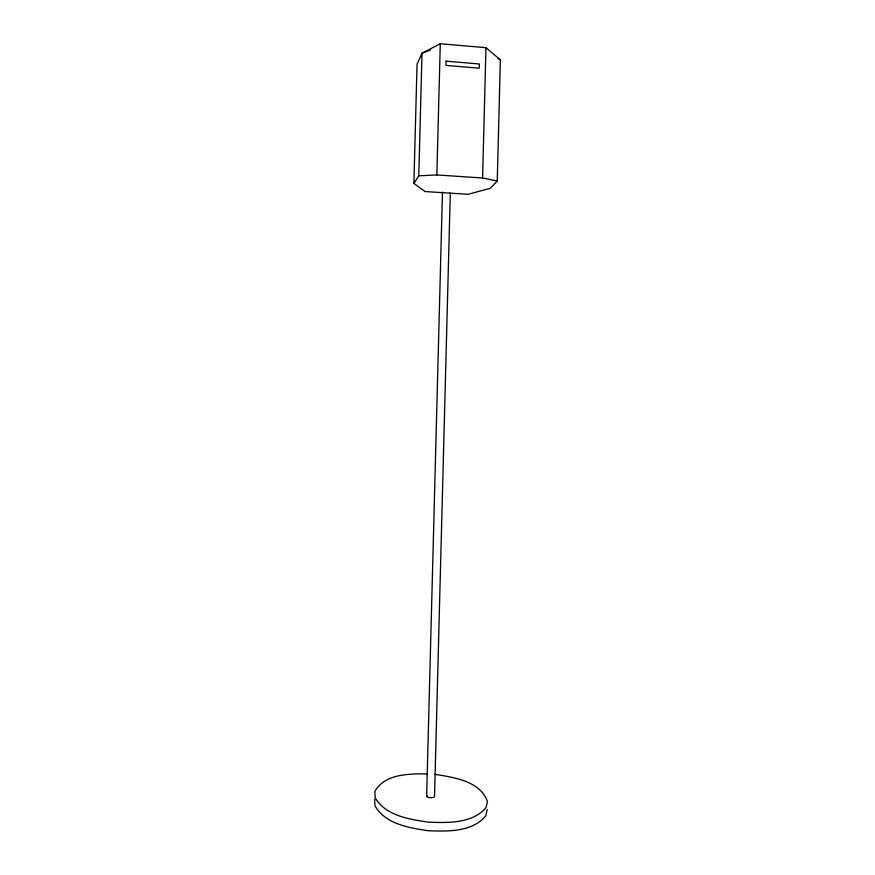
<?xml version="1.0" encoding="UTF-8"?>
<svg xmlns="http://www.w3.org/2000/svg" width="875" height="875" viewBox="0 0 875 875"><rect width="100%" height="100%" fill="white"/><g stroke="black" fill="none" stroke-linecap="round" stroke-linejoin="round"><path stroke-width="1.31" d="M413.897 183.378L418.786 175.798L422.012 53.222L440.289 43.75L485.964 47.688L500.369 59.85L497.252 181.005L490.219 188.344L468.07 194.294L425.064 191.548L413.897 183.378L417.047 64.28L422.012 53.222L430.445 49.941M418.786 175.798L436.833 174.945L440.289 43.75M426.628 796.491L442.466 192.128M450.319 192.588L434.525 796.425A3.97 1.225 1.5 0 1 429.45 797.606A3.97 1.225 1.5 0 1 427.503 795.616M497.252 181.005L482.584 177.997L485.964 47.688M487.233 809.506L485.734 815.948C471.953 832.245 447.694 831.447 428.181 830.736C409.128 827.837 385.492 824.184 375.014 805.919L374.631 799.444M427.492 773.883C409.456 773.806 384.661 773.555 374.839 791.547L375.222 797.88C385.897 815.905 409.434 819.295 428.411 822.183C447.869 822.839 471.997 823.791 485.953 807.756L487.441 801.467C480.047 780.948 453.852 777.35 434.952 774.375M436.833 174.945L482.584 177.997M498.072 58.516L500.369 59.85M446.108 61.184L445.998 65.417L479.227 68.173L479.336 63.973L446.108 61.184"/></g></svg>
